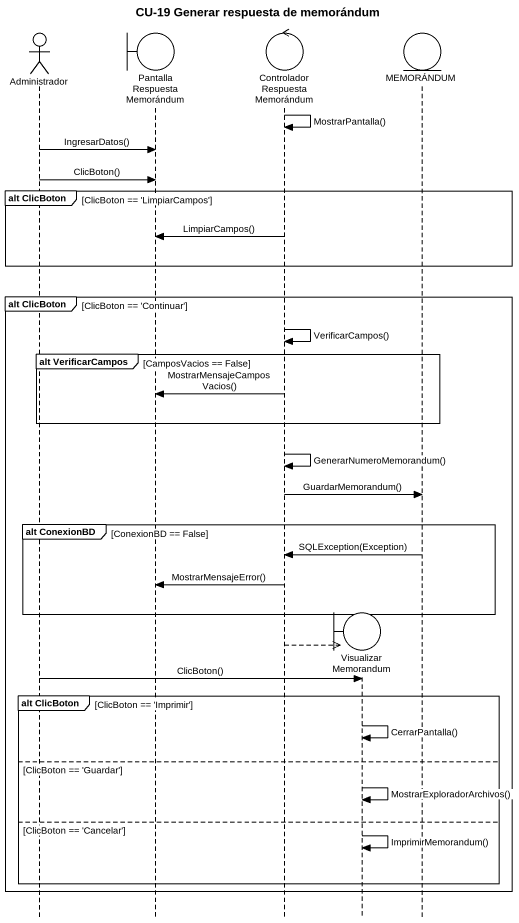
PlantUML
@startuml
title CU-19 Generar respuesta de memorándum
hide footbox
actor Administrador
boundary "Pantalla Respuesta Memorándum" as Pantalla_Respuesta
control "Controlador Respuesta Memorándum" as Controlador_Respuesta
boundary VisualizarMemorandum
entity MEMORÁNDUM

Controlador_Respuesta -> Controlador_Respuesta : MostrarPantalla()
Administrador -> Pantalla_Respuesta : IngresarDatos()
Administrador -> Pantalla_Respuesta : ClicBoton()
group alt ClicBoton [ClicBoton == 'LimpiarCampos']
  Controlador_Respuesta -> Pantalla_Respuesta : LimpiarCampos()
end
group alt ClicBoton [ClicBoton == 'Continuar']
  Controlador_Respuesta -> Controlador_Respuesta : VerificarCampos()
  group alt VerificarCampos [CamposVacios == False]
    Controlador_Respuesta -> Pantalla_Respuesta : MostrarMensajeCamposVacios()
  end
  Controlador_Respuesta -> Controlador_Respuesta : GenerarNumeroMemorandum()
  Controlador_Respuesta -> MEMORÁNDUM : GuardarMemorandum()
  group alt ConexionBD [ConexionBD == False]
    MEMORÁNDUM -> Controlador_Respuesta : SQLException(Exception)
    Controlador_Respuesta -> Pantalla_Respuesta : MostrarMensajeError()
  end
  Controlador_Respuesta -->> VisualizarMemorandum **
  Administrador -> VisualizarMemorandum : ClicBoton()
  group alt ClicBoton [ClicBoton == 'Imprimir']
    VisualizarMemorandum -> VisualizarMemorandum : CerrarPantalla()
  else ClicBoton == 'Guardar'
    VisualizarMemorandum -> VisualizarMemorandum : MostrarExploradorArchivos()
  else ClicBoton == 'Cancelar'
    VisualizarMemorandum -> VisualizarMemorandum : ImprimirMemorandum()
  end
end
@enduml
